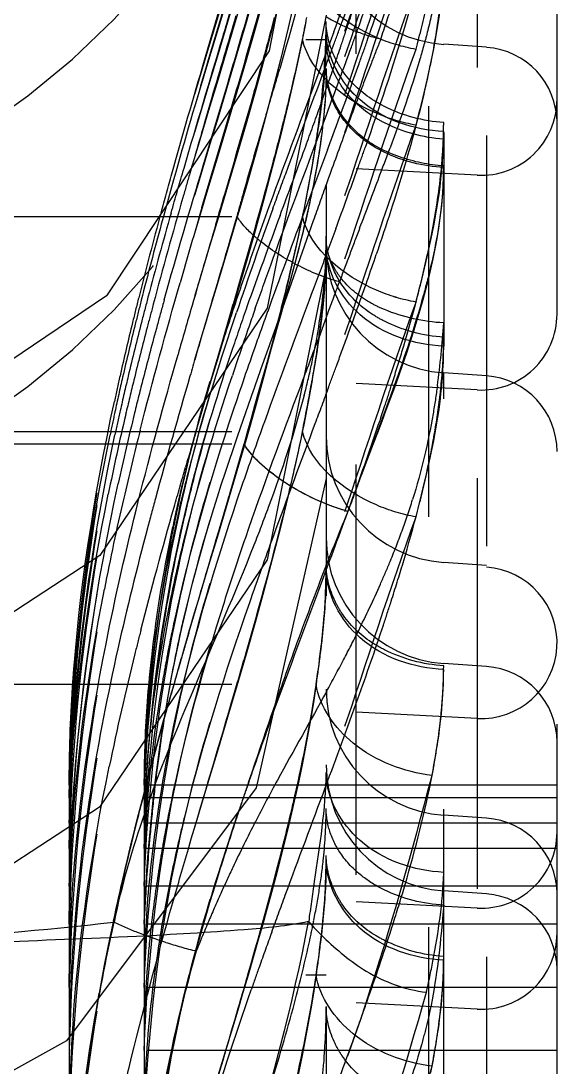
# Model space of a CAD drawing. Header units: millimetres. Extents: x 309 to 11345, y -1340 to 1318.
# Drawn here: x 1462.801 to 1464.934, y -332.244 to -328.082 of the extents above; entities that cross this region are included whole.
import ezdxf

# ---------------------------------------------------------------- set-up
doc = ezdxf.new("R2010")
doc.units = ezdxf.units.MM
doc.header["$LTSCALE"] = 16.335
doc.linetypes.add('HIDDEN', pattern=[0.2, 0.1, -0.1])
doc.layers.add('DEFAULT_2', color=8, linetype='HIDDEN')

msp = doc.modelspace()

# ---------------------------------------------------------------- linework, layer by layer
at = {"layer": 'DEFAULT_2', "color": 8, "linetype": 'HIDDEN'}
for p, q in [((1464.9343, -597.1408), (1464.9343, -315.7753)), ((1464.4238, -594.6812), (1464.4238, -318.2349)), ((1464.0154, -318.9351), (1464.0154, -593.981)), ((1464.483, -325.259), (1464.483, -329.3763)), ((1464.6537, -325.2709), (1464.6537, -587.6451)), ((1464.1343, -586.3057), (1464.1343, -326.6341)), ((1464.6169, -326.6341), (1464.6169, -586.282)), ((1464.0154, -327.0576), (1463.7879, -328.2009)), ((1463.5312, -328.2382), (1463.6019, -327.9978)), ((1464.0154, -328.0585), (1463.7808, -329.2246)), ((1464.0459, -328.125), (1464.0163, -328.2047)), ((1460.667, -328.1562), (1464.0142, -328.1562)), ((1464.6537, -328.1869), (1464.483, -328.1749)), ((1463.7879, -328.2009), (1463.141, -329.1755)), ((1464.0163, -328.2047), (1463.9307, -328.4339)), ((1463.526, -328.6578), (1463.6237, -328.3303)), ((1463.5307, -328.4901), (1463.5616, -328.3853)), ((1463.6162, -328.5031), (1463.6459, -328.4023)), ((1463.7769, -328.4537), (1463.7473, -328.5533)), ((1463.9796, -328.5546), (1464.0189, -328.4491)), ((1463.5541, -328.7129), (1463.6162, -328.5031)), ((1464.0206, -328.595), (1463.9215, -328.8602)), ((1464.6169, -328.6953), (1464.1343, -328.6701)), ((1463.5211, -328.8245), (1463.5541, -328.7129)), ((1462.0064, -328.8601), (1464.0154, -328.8601)), ((1463.9641, -328.8772), (1463.8414, -329.2246)), ((1464.0533, -328.9093), (1464.0222, -328.9935)), ((1464.0154, -329.0581), (1463.7804, -330.2254)), ((1463.141, -329.1755), (1462.1727, -329.8305)), ((1463.7808, -329.2246), (1463.115, -330.2081)), ((1463.8414, -329.2246), (1463.8079, -329.3191)), ((1463.6025, -329.3567), (1463.6335, -329.2509)), ((1464.017, -329.2581), (1463.9856, -329.3421)), ((1463.8079, -329.3191), (1463.7608, -329.4514)), ((1463.8151, -329.32), (1463.7736, -329.4651)), ((1463.5404, -329.5678), (1463.6025, -329.3567)), ((1464.483, -332.8518), (1464.483, -329.4821)), ((1464.6537, -329.494), (1464.483, -329.4821)), ((1464.6169, -329.55), (1464.1343, -329.5247)), ((1463.5005, -329.7038), (1463.5404, -329.5678)), ((1462.0064, -329.7148), (1464.0154, -329.7147)), ((1464.2228, -329.7078), (1464.1967, -329.7779)), ((1462.0064, -329.765), (1463.6888, -329.765)), ((1464.1967, -329.7779), (1464.157, -329.8844)), ((1463.115, -330.2081), (1462.1223, -330.8579)), ((1463.7804, -330.2254), (1463.1133, -331.2095)), ((1463.9863, -330.3463), (1464.0306, -330.2275)), ((1464.6537, -330.2482), (1464.483, -330.2362)), ((1464.6537, -330.6504), (1464.483, -330.6384)), ((1462.0064, -330.7203), (1464.0154, -330.7202)), ((1464.6169, -330.8572), (1464.1343, -330.8319)), ((1462.9931, -331.1224), (1462.9931, -441.8783)), ((1464.9343, -331.1225), (1462.9931, -331.1225)), ((1463.2905, -331.1225), (1463.2905, -441.8783)), ((1464.9343, -331.1727), (1462.9931, -331.1728)), ((1463.1133, -331.2095), (1462.1189, -331.859)), ((1464.6537, -331.2537), (1464.483, -331.2417)), ((1464.9343, -331.2733), (1462.9931, -331.2733)), ((1464.9343, -331.3738), (1462.9931, -331.3739)), ((1464.9343, -331.5247), (1462.9931, -331.5247)), ((1464.6537, -331.5553), (1464.483, -331.5434)), ((1464.6169, -331.6113), (1464.1343, -331.586)), ((1464.9343, -331.6755), (1462.9931, -331.6755)), ((1460.667, -331.8766), (1464.0154, -331.8766)), ((1464.9343, -331.9269), (1462.9931, -331.9269)), ((1464.6169, -332.0135), (1464.1343, -331.9882)), ((1464.9343, -332.1782), (1462.9931, -332.1782))]:
    msp.add_line(p, q, dxfattribs=at)
msp.add_lwpolyline([(1464.0152, -329.9028), (1463.7369, -331.1324), (1462.9822, -332.1393), (1461.8841, -332.7503), (1461.6544, -332.811)], dxfattribs=at)
for centre, radius, start, end in [((1460.9989, -325.9815), 3.0165, 289.5117, 0), ((1460.9989, -327.1378), 3.0165, 289.5117, 0), ((1464.5181, -327.6734), 0.5028, 180, 266), ((1440.4117, -319.351), 25.2103, 339.63302, 340.29719), ((1441.3493, -319.7373), 24.2143, 339.82725, 340.1745), ((1442.2737, -320.8562), 22.9983, 341.64409, 342.06062), ((1449.4675, -322.8547), 15.5881, 340.33285, 340.83529), ((1453.0216, -324.2418), 11.8254, 340.64575, 341.68391), ((1613.162, -372.2059), 155.9429, 163.529795, 163.693099), ((1414.5322, -313.5976), 51.1831, 343.49034, 343.63334), ((1433.5333, -317.8262), 32.39, 341.40457, 341.67353), ((1337.6101, -291.0982), 131.3549, 343.508978, 343.656864), ((1432.9498, -319.2115), 32.0006, 343.44378, 344.00441), ((1437.7014, -320.7492), 27.0496, 343.56508, 344.37121), ((1448.8739, -324.1382), 15.4447, 344.5872, 345.26028), ((1453.6799, -326.0913), 10.4472, 348.60007, 349.09313), ((1461.5988, -328.0829), 2.4165, 358.2604, 359.976), ((1464.4465, -327.3443), 0.8393, 239.1368, 247.9929), ((1431.5198, -316.1306), 34.6845, 339.68063, 339.8343), ((1446.1508, -322.1402), 18.9141, 341.34938, 341.6371), ((1445.398, -321.4028), 19.9089, 340.08076, 340.33983), ((1414.5007, -309.8269), 52.8336, 339.55509, 339.67897), ((1433.181, -316.9553), 32.9102, 339.5587, 340.04729), ((1448.6075, -322.9708), 16.3209, 340.79056, 341.35426), ((1449.4165, -322.9829), 15.644, 340.3168, 340.67139), ((1474.4599, -332.2517), 11.0176, 158.17015, 158.69515), ((1464.6326, -328.4878), 0.3016, 0, 86), ((1443.1482, -322.5615), 21.3835, 344.14182, 344.59169), ((1431.1429, -318.7081), 34.0581, 343.37267, 343.69016), ((1461.3873, -328.0878), 2.6291, 354.2105, 356.3313), ((1442.3812, -320.4541), 23.1199, 339.68854, 340.28854), ((1476.897, -333.1995), 13.6325, 158.70542, 159.42144), ((1450.3753, -323.5854), 14.4493, 340.40193, 340.78538), ((1464.6326, -328.3941), 0.3016, 267, 0), ((1490.8502, -336.423), 28.5043, 163.69408, 164.67587), ((1500.4504, -342.1159), 38.9986, 159.46165, 160.06843), ((1446.8051, -322.3041), 18.2424, 339.84366, 340.37203), ((1480.9084, -334.7081), 17.9182, 159.41388, 159.84343), ((1422.2659, -313.0302), 44.5615, 339.55625, 339.71455), ((1513.4321, -343.1829), 52.0194, 163.59364, 163.82136), ((1451.9631, -325.5096), 12.2492, 345.09417, 345.95738), ((1459.4239, -327.8792), 4.6027, 350.6577, 352.008), ((1462.7302, -328.4848), 1.7528, 357.7924, 359.9701), ((1479.2692, -333.1624), 16.1917, 163.46181, 164.23228), ((1488.5292, -337.5003), 26.0344, 159.85406, 160.31366), ((1462.4456, -328.4728), 2.0377, 354.4874, 357.7619), ((1387.4221, -300.4445), 81.521, 339.603467, 339.802584), ((1448.231, -322.9696), 16.9, 340.29848, 340.5907), ((1451.4678, -323.8775), 13.6404, 339.28675, 339.80634), ((1496.9344, -338.3902), 34.8397, 163.8315, 163.99608), ((1440.0738, -320.0341), 25.5692, 339.68969, 340.26781), ((1507.025, -344.1263), 45.6813, 160.30361, 160.4994), ((1405.5658, -306.4662), 62.7337, 339.04056, 339.240389), ((1472.8864, -331.3516), 9.5571, 164.28173, 164.88875), ((1485.3585, -335.0895), 22.8025, 163.94897, 165.05596), ((1480.0054, -333.4017), 17.2596, 164.69102, 165.85192), ((1480.7391, -333.7872), 18.0311, 164.09561, 165.19897), ((1502.1723, -340.2291), 40.2986, 163.56058, 164.0035), ((1480.582, -334.9482), 17.8596, 159.96396, 161.36759), ((1481.2588, -335.1454), 18.5803, 160.10116, 161.07884), ((1480.2461, -333.5059), 17.5063, 164.71167, 165.73856), ((1561.005, -357.6003), 101.5704, 163.581037, 163.771461), ((1498.2623, -341.7232), 36.6707, 159.46562, 160.09388), ((1491.0765, -339.1916), 28.8252, 159.0956, 159.31764), ((1460.8859, -328.2426), 3.6153, 347.5719, 349.3064), ((1464.5181, -328.9806), 0.5028, 180, 266), ((1477.8833, -334.2112), 14.7233, 159.31646, 159.77105), ((1450.2744, -324.2498), 14.7311, 340.2813, 341.1425), ((1435.4852, -318.5886), 30.4615, 339.49662, 339.7731), ((1476.8077, -332.5873), 13.9598, 165.88501, 166.30164), ((1477.0042, -332.7911), 14.1656, 165.23504, 165.65585), ((1477.2709, -332.7431), 14.4348, 165.76354, 166.15324), ((1479.9334, -333.6268), 17.1836, 165.10334, 165.42275), ((1480.3391, -333.9206), 17.6149, 164.4262, 164.76621), ((1501.4319, -340.2453), 39.5208, 163.79266, 164.0852), ((1479.0942, -334.6376), 16.2864, 160.58975, 161.09133), ((1437.1892, -321.7249), 27.688, 344.07916, 344.30085), ((1443.8359, -321.9506), 21.5678, 339.95762, 340.30271), ((1483.4099, -336.3236), 20.8673, 160.1488, 160.53209), ((1464.6326, -329.2488), 0.3016, 267, 0), ((1475.2291, -332.2048), 12.3356, 166.29123, 167.30563), ((1475.642, -332.344), 12.7578, 166.14302, 167.1183), ((1475.249, -332.3447), 12.3546, 165.6447, 166.66361), ((1477.6763, -333.0426), 14.8522, 165.41248, 166.24339), ((1477.566, -333.1686), 14.7416, 164.75442, 165.60606), ((1460.8254, -329.0432), 3.6655, 352.315, 356.2482), ((1435.448, -318.8918), 30.496, 339.7337, 339.9596), ((1476.8838, -333.8803), 13.9498, 161.09193, 161.66458), ((1509.7666, -342.667), 47.8502, 163.98429, 164.19025), ((1460.8007, -328.7642), 3.2299, 345.5502, 347.6866), ((1458.1318, -328.4847), 5.9176, 349.87365, 350.56668), ((1421.8282, -313.8656), 45.0136, 339.62143, 339.73705), ((1473.9774, -331.9208), 11.0521, 167.31598, 167.85603), ((1474.2077, -332.0145), 11.2862, 167.12584, 167.8417), ((1473.7881, -331.9967), 10.8528, 166.67232, 167.4205), ((1475.7723, -332.5747), 12.8916, 166.25091, 166.87538), ((1475.4307, -332.6185), 12.5366, 165.6153, 166.26228), ((1464.6326, -329.7949), 0.3016, 0, 86), ((1455.3922, -327.9868), 8.702, 348.54687, 349.81839), ((1455.3877, -326.6854), 9.3324, 341.72372, 342.26024), ((1453.4809, -325.6853), 11.4702, 339.91705, 340.3967), ((1462.1256, -329.2983), 2.359, 353.1668, 354.4686), ((1461.6964, -329.2439), 2.7916, 349.8103, 353.1065), ((1473.439, -331.8483), 10.4997, 167.84475, 168.35323), ((1473.0198, -331.8247), 10.0655, 167.42361, 167.98189), ((1473.6528, -332.1874), 10.7071, 166.24376, 167.78879), ((1483.5003, -335.2261), 20.5504, 164.19935, 164.58891), ((1451.6658, -325.4401), 13.2571, 340.22308, 341.65738), ((1446.7511, -323.2259), 18.6353, 339.64543, 339.92036), ((1473.9515, -332.1547), 11.0229, 166.85241, 168.54213), ((1476.0322, -332.9354), 13.1584, 165.81061, 167.02531), ((1512.6061, -344.0652), 51.1626, 163.69788, 163.87679), ((1464.5181, -329.7347), 0.5028, 180, 266), ((1461.161, -329.1512), 3.335, 348.741, 349.8699), ((1484.9202, -337.6318), 22.1616, 159.53786, 159.94816), ((1469.4393, -331.4332), 6.1448, 165.55211, 167.46043), ((1438.0129, -320.5417), 27.7621, 339.58074, 340.24391), ((1473.5703, -332.371), 10.6327, 167.01013, 169.00336), ((1481.0603, -334.7916), 18.3653, 164.81971, 165.20069), ((1461.7921, -329.1879), 2.6885, 339.9313, 342.7218), ((1469.3194, -331.3994), 6.0465, 166.84028, 168.23552), ((1473.772, -334.0624), 10.4758, 157.38041, 158.66341), ((1469.7298, -331.4961), 6.442, 167.47493, 171.93395), ((1469.1231, -331.3063), 5.8456, 167.89644, 168.97958), ((1464.5181, -330.1369), 0.5028, 180, 266), ((1461.3224, -329.0164), 3.1886, 337.4791, 339.9326), ((1468.642, -331.2174), 5.3564, 168.9286, 173.5188), ((1477.0296, -335.3297), 13.9711, 158.68302, 160.11029), ((1460.8345, -328.8156), 3.7162, 336.0651, 337.5002), ((1464.6326, -330.5559), 0.3016, 267, 86), ((1460.0532, -328.4645), 4.5728, 333.4412, 336.016), ((1469.2492, -331.7343), 5.9738, 167.79307, 169.22956), ((1468.73, -331.6815), 5.4219, 166.9069, 169.5094), ((1476.958, -333.9955), 14.1183, 165.69152, 166.08168), ((1500.693, -341.416), 38.7873, 163.68156, 163.847), ((1458.8515, -327.8686), 5.9141, 332.23355, 333.4832), ((1459.3751, -330.0332), 4.6516, 351.506, 353.4935), ((1474.3864, -333.3698), 11.4716, 166.0254, 168.32684), ((1469.8804, -331.5196), 6.5945, 171.91577, 172.58732), ((1429.3861, -320.7205), 35.7034, 343.67807, 343.9355), ((1482.7869, -337.4196), 20.096, 160.09168, 160.91347), ((1468.1843, -331.1609), 4.8953, 173.5714, 174.7048), ((1486.9915, -337.4262), 24.5172, 163.88538, 164.63386), ((1468.9881, -331.6842), 5.7078, 169.2334, 170.1792), ((1489.5681, -338.1972), 27.2061, 163.84016, 164.2214), ((1456.5581, -326.6572), 8.5077, 331.25401, 332.20954), ((1469.9081, -331.5232), 6.6224, 172.58675, 176.79406), ((1462.6937, -330.646), 1.7893, 357.0285, 359.9617), ((1464.6326, -330.9513), 0.3016, 0, 86), ((1467.8259, -331.1306), 4.5356, 174.6689, 178.7111), ((1469.5281, -331.8278), 6.2333, 169.52273, 172.5199), ((1464.5181, -330.7402), 0.5028, 180, 266), ((1462.3946, -330.6306), 2.0888, 354.4446, 357.0322), ((1436.3267, -320.7831), 29.5564, 339.50877, 340.23397), ((1492.2091, -340.6823), 30.0671, 160.90903, 161.44308), ((1462.1148, -330.6043), 2.3699, 353.0303, 354.4665), ((1481.8822, -337.4265), 19.2413, 160.03409, 160.91588), ((1479.143, -335.2701), 16.3779, 164.63124, 165.76611), ((1470.2798, -331.9304), 6.992, 172.48821, 173.72613), ((1467.4905, -331.1203), 4.2001, 178.7478, 180.0289), ((1467.5886, -331.1749), 4.2981, 178.0899, 179.9715), ((1464.5181, -331.0418), 0.5028, 180.0336, 266), ((1467.8631, -331.3859), 4.5728, 176.2147, 177.4771), ((1470.7384, -334.8823), 7.8823, 151.34742, 152.70838), ((1477.7156, -335.9773), 14.8299, 160.94404, 161.26771), ((1491.6131, -340.4974), 29.4433, 161.41511, 161.60914), ((1469.8481, -331.5197), 6.5623, 176.79519, 177.84755), ((1467.7083, -331.3791), 4.4179, 177.477, 178.7785), ((1470.8079, -331.9885), 7.5232, 173.72645, 174.9507), ((1469.2488, -332.3908), 5.9729, 168.46238, 169.93278), ((1483.0856, -337.6614), 20.4566, 161.61113, 161.85512), ((1474.621, -334.1286), 11.714, 165.73981, 167.93152), ((1469.8905, -332.8257), 6.6295, 166.13762, 167.03176), ((1469.1502, -334.0554), 6.0917, 152.77395, 154.67493), ((1464.6326, -331.5546), 0.3016, 0, 86), ((1467.5649, -331.376), 4.2744, 178.7792, 179.9715), ((1464.6326, -331.3101), 0.3016, 267, 0), ((1467.579, -331.5249), 4.2886, 177.4856, 178.7229), ((1471.5379, -332.0518), 8.2559, 174.95863, 176.63379), ((1468.1028, -331.9596), 4.8133, 172.4643, 176.7369), ((1468.9089, -332.3299), 5.6276, 169.9386, 170.883), ((1469.4745, -332.7313), 6.2029, 167.01915, 169.09635), ((1467.42, -331.5214), 4.1295, 178.7226, 180.045), ((1461.6012, -331.159), 2.4169, 350.9666, 353.9534), ((1468.5287, -332.2703), 5.2428, 170.868, 173.1878), ((1469.1153, -334.0389), 6.0531, 154.67511, 155.68748), ((1468.9359, -332.6278), 5.6544, 169.0942, 171.4092), ((1469.0747, -334.0205), 6.0086, 155.68717, 156.88877), ((1460.7587, -331.0249), 3.27, 348.7979, 350.9651), ((1464.6326, -331.8562), 0.3016, 0, 86), ((1472.2305, -332.0945), 8.9499, 176.62119, 177.31639), ((1471.7873, -333.5655), 8.8236, 167.5783, 169.52579), ((1472.3704, -333.6343), 9.41, 167.89828, 169.69134), ((1472.6771, -333.7035), 9.7242, 167.98602, 168.732), ((1467.6806, -331.9318), 4.3903, 176.7845, 178.1031), ((1468.1272, -332.2215), 4.8383, 173.1967, 175.0016), ((1471.2052, -333.8884), 7.9917, 163.92794, 164.77999), ((1469.0228, -333.9984), 5.9522, 156.8886, 158.14362), ((1484.4851, -339.2163), 22.0071, 160.05061, 160.4289), ((1459.3749, -331.1895), 4.6518, 351.506, 353.4931), ((1453.6118, -328.2652), 11.2012, 340.61864, 342.1559), ((1464.6326, -331.7123), 0.3016, 267, 0), ((1464.0444, -329.6325), 2.2183, 252.4834, 255.7534), ((1471.9601, -333.561), 8.9932, 168.72981, 169.7186), ((1467.4734, -331.9253), 4.1829, 178.0986, 180.0214), ((1468.2095, -332.5231), 4.9205, 171.3505, 176.4851), ((1467.8801, -332.1995), 4.5902, 175.0072, 176.2477), ((1469.0034, -333.3559), 5.7253, 164.0498, 168.8022), ((1470.6556, -333.7385), 7.4221, 164.78279, 165.47303), ((1462.6556, -331.8016), 1.8274, 356.2565, 359.9387), ((1481.0455, -337.992), 18.3561, 160.43324, 160.73783), ((1467.6248, -332.1836), 4.3344, 176.2368, 178.7488), ((1462.3488, -331.7831), 2.1348, 354.4608, 356.2991), ((1471.1049, -333.4074), 8.1243, 169.70785, 171.67134), ((1448.6366, -326.5327), 16.4694, 340.29561, 340.67667), ((1462.1177, -331.7609), 2.3669, 353.0675, 354.4671), ((1469.1689, -332.4942), 6.176, 175.96554, 177.3086), ((1467.4043, -332.1779), 4.1138, 178.761, 180.0051), ((1437.6061, -322.5557), 28.195, 339.55159, 340.24488), ((1468.6909, -333.2705), 5.4019, 168.3638, 171.5286), ((1468.7792, -332.4771), 5.786, 177.29569, 180.02711), ((1467.6497, -332.4834), 4.3593, 176.5548, 178.509)]:
    msp.add_arc(centre, radius, start, end, dxfattribs=at)
for points, knots in [([(1463.9209, -326.7988), (1463.7808, -327.482), (1463.4241, -328.5078), (1463.0775, -329.9464), (1463.0013, -330.727), (1462.9931, -331.1225)], [0, 0, 0, 0, 0.47187, 0.732372, 1, 1, 1, 1]), ([(1463.9209, -326.8491), (1463.7808, -327.5322), (1463.4241, -328.5581), (1463.0775, -329.9967), (1463.0012, -330.7773), (1462.9931, -331.1727)], [0, 0, 0, 0, 0.47187, 0.732372, 1, 1, 1, 1]), ([(1463.9209, -326.9496), (1463.7808, -327.6328), (1463.4241, -328.6586), (1463.0775, -330.0973), (1463.0012, -330.8778), (1462.9931, -331.2733)], [0, 0, 0, 0, 0.47187, 0.732372, 1, 1, 1, 1]), ([(1463.9209, -327.0502), (1463.7808, -327.7333), (1463.4241, -328.7592), (1463.0775, -330.1978), (1463.0012, -330.9784), (1462.9931, -331.3738)], [0, 0, 0, 0, 0.47187, 0.732372, 1, 1, 1, 1]), ([(1463.2905, -331.1225), (1463.3053, -330.7459), (1463.3707, -330.1852), (1463.5604, -329.4693), (1463.7359, -328.9623), (1463.9175, -328.4772), (1464.1268, -327.8703), (1464.2702, -327.4241), (1464.3729, -327.1391)], [0, 0, 0, 0, 0.272705, 0.40583, 0.535461, 0.660825, 0.780743, 1, 1, 1, 1]), ([(1463.2905, -331.1727), (1463.3052, -330.7962), (1463.3707, -330.2355), (1463.5604, -329.5196), (1463.7359, -329.0126), (1463.9175, -328.5274), (1464.1268, -327.9206), (1464.2702, -327.4743), (1464.3729, -327.1893)], [0, 0, 0, 0, 0.272705, 0.40583, 0.535461, 0.660825, 0.780743, 1, 1, 1, 1]), ([(1463.9209, -327.201), (1463.7808, -327.8842), (1463.4241, -328.91), (1463.0775, -330.3486), (1463.0012, -331.1292), (1462.9931, -331.5247)], [0, 0, 0, 0, 0.47187, 0.732372, 1, 1, 1, 1]), ([(1463.2905, -331.2733), (1463.3052, -330.8968), (1463.3707, -330.336), (1463.5604, -329.6201), (1463.7359, -329.1131), (1463.9175, -328.628), (1464.1268, -328.0212), (1464.2702, -327.5749), (1464.3729, -327.2899)], [0, 0, 0, 0, 0.272705, 0.40583, 0.535461, 0.660825, 0.780743, 1, 1, 1, 1]), ([(1463.9209, -327.3518), (1463.7808, -328.035), (1463.4241, -329.0608), (1463.0775, -330.4995), (1463.0012, -331.28), (1462.9931, -331.6755)], [0, 0, 0, 0, 0.47187, 0.732372, 1, 1, 1, 1]), ([(1463.2905, -331.3738), (1463.3052, -330.9973), (1463.3707, -330.4366), (1463.5604, -329.7207), (1463.7359, -329.2137), (1463.9175, -328.7285), (1464.1268, -328.1217), (1464.2702, -327.6754), (1464.3729, -327.3904)], [0, 0, 0, 0, 0.272705, 0.40583, 0.535461, 0.660825, 0.780743, 1, 1, 1, 1]), ([(1464.3729, -328.1948), (1464.3886, -328.1353), (1464.4444, -327.9132), (1464.4834, -327.6844), (1464.483, -327.5166)], [0, 0, 0, 0, 0.268659, 1, 1, 1, 1]), ([(1463.2905, -331.5247), (1463.3052, -331.1481), (1463.3707, -330.5874), (1463.5604, -329.8715), (1463.7359, -329.3645), (1463.9175, -328.8794), (1464.1268, -328.2725), (1464.2702, -327.8263), (1464.3729, -327.5413)], [0, 0, 0, 0, 0.272705, 0.40583, 0.535461, 0.660825, 0.780743, 1, 1, 1, 1]), ([(1463.9209, -327.6032), (1463.7808, -328.2864), (1463.4241, -329.3122), (1463.0775, -330.7508), (1463.0012, -331.5314), (1462.9931, -331.9269)], [0, 0, 0, 0, 0.47187, 0.732372, 1, 1, 1, 1]), ([(1463.2905, -331.6755), (1463.3052, -331.299), (1463.3707, -330.7382), (1463.5604, -330.0223), (1463.7359, -329.5153), (1463.9175, -329.0302), (1464.1268, -328.4234), (1464.2702, -327.9771), (1464.3729, -327.6921)], [0, 0, 0, 0, 0.272705, 0.40583, 0.535461, 0.660825, 0.780743, 1, 1, 1, 1]), ([(1463.9617, -327.7612), (1463.9533, -327.8028), (1463.9152, -327.9747), (1463.8677, -328.1444), (1463.8304, -328.2727)], [0, 0, 0, 0, 0.241243, 1, 1, 1, 1]), ([(1463.9209, -327.8546), (1463.7808, -328.5377), (1463.4241, -329.5636), (1463.0775, -331.0022), (1463.0012, -331.7828), (1462.9931, -332.1782)], [0, 0, 0, 0, 0.47187, 0.732372, 1, 1, 1, 1]), ([(1464.3729, -328.1949), (1464.3189, -328.1853), (1464.1361, -328.1315), (1463.955, -327.9888), (1463.9209, -327.8546)], [0, 0, 0, 0, 0.283803, 1, 1, 1, 1]), ([(1464.3729, -328.4965), (1464.3886, -328.4369), (1464.4444, -328.2146), (1464.4834, -327.9856), (1464.483, -327.8178)], [0, 0, 0, 0, 0.268676, 1, 1, 1, 1]), ([(1463.2905, -331.9269), (1463.3052, -331.5503), (1463.3707, -330.9896), (1463.5604, -330.2737), (1463.7359, -329.7667), (1463.9175, -329.2816), (1464.1268, -328.6747), (1464.2702, -328.2285), (1464.3729, -327.9435)], [0, 0, 0, 0, 0.272705, 0.40583, 0.535461, 0.660825, 0.780743, 1, 1, 1, 1]), ([(1464.3694, -327.9565), (1464.3559, -328.0074), (1464.2961, -328.2191), (1464.2261, -328.4278), (1464.1705, -328.5857)], [0, 0, 0, 0, 0.239135, 1, 1, 1, 1]), ([(1463.8463, -328.4818), (1463.8548, -328.4478), (1463.8872, -328.315), (1463.9168, -328.1815), (1463.9363, -328.0818)], [0, 0, 0, 0, 0.256668, 1, 1, 1, 1]), ([(1464.0781, -328.277), (1464.0679, -328.2618), (1464.034, -328.2027), (1464.0154, -328.1339), (1464.0154, -328.0839)], [0, 0, 0, 0, 0.267703, 1, 1, 1, 1]), ([(1463.3982, -328.8461), (1463.4152, -328.7864), (1463.483, -328.5516), (1463.5533, -328.3175), (1463.6052, -328.1426)], [0, 0, 0, 0, 0.253909, 1, 1, 1, 1]), ([(1464.483, -328.5217), (1464.3647, -328.5152), (1464.1378, -328.4448), (1464.0154, -328.2247), (1464.0154, -328.1233)], [0, 0, 0, 0, 0.538999, 1, 1, 1, 1]), ([(1464.483, -328.522), (1464.3647, -328.5155), (1464.1378, -328.4452), (1464.0154, -328.2251), (1464.0154, -328.1237)], [0, 0, 0, 0, 0.539014, 1, 1, 1, 1]), ([(1464.4196, -328.12), (1464.4099, -328.1582), (1464.3663, -328.3155), (1464.3125, -328.4698), (1464.2698, -328.5861)], [0, 0, 0, 0, 0.241149, 1, 1, 1, 1]), ([(1463.9209, -328.1562), (1463.7808, -328.8394), (1463.4241, -329.8652), (1463.0775, -331.3039), (1463.0012, -332.0844), (1462.9931, -332.4799)], [0, 0, 0, 0, 0.47187, 0.732372, 1, 1, 1, 1]), ([(1464.3729, -328.4965), (1464.3189, -328.4869), (1464.1361, -328.4331), (1463.955, -328.2904), (1463.9209, -328.1562)], [0, 0, 0, 0, 0.283806, 1, 1, 1, 1]), ([(1463.9818, -328.5192), (1463.9862, -328.488), (1464.0017, -328.3675), (1464.0115, -328.2462), (1464.0142, -328.1562)], [0, 0, 0, 0, 0.258777, 1, 1, 1, 1]), ([(1464.0795, -328.3449), (1464.0693, -328.33), (1464.035, -328.2725), (1464.0153, -328.2053), (1464.0142, -328.1562)], [0, 0, 0, 0, 0.268636, 1, 1, 1, 1]), ([(1463.2905, -332.1782), (1463.3052, -331.8017), (1463.3707, -331.241), (1463.5604, -330.5251), (1463.7359, -330.0181), (1463.9175, -329.5329), (1464.1268, -328.9261), (1464.2702, -328.4798), (1464.3729, -328.1948)], [0, 0, 0, 0, 0.272705, 0.40583, 0.535461, 0.660825, 0.780743, 1, 1, 1, 1]), ([(1464.4394, -328.2044), (1464.4325, -328.2412), (1464.4012, -328.3946), (1464.3607, -328.5459), (1464.3271, -328.6601)], [0, 0, 0, 0, 0.239432, 1, 1, 1, 1]), ([(1463.3582, -328.8447), (1463.3723, -328.7932), (1463.4284, -328.5906), (1463.487, -328.3887), (1463.5312, -328.2382)], [0, 0, 0, 0, 0.254175, 1, 1, 1, 1]), ([(1464.0154, -328.2713), (1464.0154, -328.3061), (1464.0108, -328.4531), (1463.99, -328.5993), (1463.969, -328.7095)], [0, 0, 0, 0, 0.236702, 1, 1, 1, 1]), ([(1464.483, -328.6585), (1464.4233, -328.6553), (1464.3046, -328.6297), (1464.1079, -328.5309), (1464.0154, -328.3706), (1464.0154, -328.2716)], [0, 0, 0, 0, 0.273916, 0.546834, 1, 1, 1, 1]), ([(1463.8032, -328.8293), (1463.8201, -328.7827), (1463.8871, -328.6001), (1463.9556, -328.4179), (1464.0062, -328.282)], [0, 0, 0, 0, 0.254396, 1, 1, 1, 1]), ([(1464.0154, -328.2783), (1464.0152, -328.3109), (1464.0101, -328.4524), (1463.9907, -328.593), (1463.9709, -328.7)], [0, 0, 0, 0, 0.230636, 1, 1, 1, 1]), ([(1464.247, -328.4221), (1464.2295, -328.4133), (1464.1646, -328.3765), (1464.1087, -328.3228), (1464.0781, -328.277)], [0, 0, 0, 0, 0.261623, 1, 1, 1, 1]), ([(1464.2481, -328.4877), (1464.2308, -328.479), (1464.1663, -328.4425), (1464.1106, -328.3899), (1464.0795, -328.3449)], [0, 0, 0, 0, 0.261818, 1, 1, 1, 1]), ([(1463.5766, -328.8906), (1463.5887, -328.8493), (1463.6363, -328.6875), (1463.6835, -328.5256), (1463.7179, -328.4046)], [0, 0, 0, 0, 0.254794, 1, 1, 1, 1]), ([(1463.2905, -332.4799), (1463.3052, -332.1034), (1463.3707, -331.5426), (1463.5604, -330.8267), (1463.7359, -330.3197), (1463.9175, -329.8346), (1464.1268, -329.2278), (1464.2702, -328.7815), (1464.3729, -328.4965)], [0, 0, 0, 0, 0.272705, 0.40583, 0.535461, 0.660825, 0.780743, 1, 1, 1, 1]), ([(1464.3729, -329.2003), (1464.3886, -329.1407), (1464.4444, -328.9185), (1464.4834, -328.6895), (1464.483, -328.5217)], [0, 0, 0, 0, 0.268675, 1, 1, 1, 1]), ([(1463.7335, -329.2251), (1463.7536, -329.1679), (1463.8339, -328.9437), (1463.9175, -328.7208), (1463.9796, -328.5546)], [0, 0, 0, 0, 0.254975, 1, 1, 1, 1]), ([(1463.8332, -329.241), (1463.8467, -329.188), (1463.8969, -328.9846), (1463.9404, -328.7793), (1463.9655, -328.6264)], [0, 0, 0, 0, 0.260622, 1, 1, 1, 1]), ([(1463.6335, -329.2509), (1463.6483, -329.2005), (1463.7055, -329.0042), (1463.7611, -328.8074), (1463.8002, -328.6605)], [0, 0, 0, 0, 0.256704, 1, 1, 1, 1]), ([(1464.1021, -330.0333), (1464.1899, -329.7923), (1464.3733, -329.3535), (1464.4832, -328.8794), (1464.483, -328.6585)], [0, 0, 0, 0, 0.537307, 1, 1, 1, 1]), ([(1464.483, -328.665), (1464.4828, -328.697), (1464.4773, -328.8299), (1464.4541, -328.9617), (1464.4312, -329.06)], [0, 0, 0, 0, 0.240647, 1, 1, 1, 1]), ([(1463.969, -328.7095), (1463.9534, -328.7914), (1463.8714, -329.1464), (1463.7615, -329.4939), (1463.6888, -329.765)], [0, 0, 0, 0, 0.229078, 1, 1, 1, 1]), ([(1463.9709, -328.7), (1463.963, -328.7423), (1463.9272, -328.9161), (1463.8806, -329.0875), (1463.8443, -329.2169)], [0, 0, 0, 0, 0.242548, 1, 1, 1, 1]), ([(1463.9209, -328.8601), (1463.7808, -329.5432), (1463.4241, -330.5691), (1463.0775, -332.0077), (1463.0013, -332.7883), (1462.9931, -333.1837)], [0, 0, 0, 0, 0.47187, 0.732371, 1, 1, 1, 1]), ([(1463.7605, -328.964), (1463.75, -328.9557), (1463.7129, -328.9248), (1463.679, -328.8893), (1463.6598, -328.8601)], [0, 0, 0, 0, 0.276211, 1, 1, 1, 1]), ([(1464.3729, -329.2003), (1464.3189, -329.1908), (1464.1361, -329.137), (1463.955, -328.9942), (1463.9209, -328.8601)], [0, 0, 0, 0, 0.283804, 1, 1, 1, 1]), ([(1464.3729, -329.2003), (1464.3189, -329.1907), (1464.1361, -329.137), (1463.955, -328.9942), (1463.9209, -328.8601)], [0, 0, 0, 0, 0.283806, 1, 1, 1, 1]), ([(1463.9776, -329.4046), (1463.9836, -329.3642), (1464.0042, -329.2095), (1464.0154, -329.0534), (1464.0154, -328.9382)], [0, 0, 0, 0, 0.261591, 1, 1, 1, 1]), ([(1464.0781, -329.1097), (1464.0681, -329.0973), (1464.035, -329.0498), (1464.0154, -328.9914), (1464.0154, -328.9494)], [0, 0, 0, 0, 0.275696, 1, 1, 1, 1]), ([(1464.483, -329.3763), (1464.3647, -329.3699), (1464.1378, -329.2995), (1464.0154, -329.0794), (1464.0154, -328.978)], [0, 0, 0, 0, 0.538999, 1, 1, 1, 1]), ([(1464.0222, -328.9935), (1464.0015, -329.0491), (1463.9166, -329.2765), (1463.8317, -329.504), (1463.7696, -329.6766)], [0, 0, 0, 0, 0.244277, 1, 1, 1, 1]), ([(1464.2763, -329.529), (1464.2903, -329.4854), (1464.3425, -329.3176), (1464.3886, -329.1477), (1464.4165, -329.0207)], [0, 0, 0, 0, 0.260126, 1, 1, 1, 1]), ([(1464.4312, -329.06), (1464.4221, -329.0987), (1464.3809, -329.2586), (1464.3283, -329.4154), (1464.2863, -329.5336)], [0, 0, 0, 0, 0.24063, 1, 1, 1, 1]), ([(1463.6825, -329.1204), (1463.656, -329.1978), (1463.5507, -329.5137), (1463.4601, -329.8349), (1463.4074, -330.0806)], [0, 0, 0, 0, 0.245625, 1, 1, 1, 1]), ([(1464.247, -329.2302), (1464.2297, -329.223), (1464.1668, -329.1934), (1464.1099, -329.1493), (1464.0781, -329.1097)], [0, 0, 0, 0, 0.26994, 1, 1, 1, 1]), ([(1464.247, -329.2764), (1464.2295, -329.2676), (1464.1646, -329.2308), (1464.1087, -329.1771), (1464.0781, -329.1312)], [0, 0, 0, 0, 0.261619, 1, 1, 1, 1]), ([(1463.2905, -333.1837), (1463.3053, -332.8072), (1463.3707, -332.2465), (1463.5604, -331.5306), (1463.7359, -331.0236), (1463.9175, -330.5384), (1464.1268, -329.9316), (1464.2702, -329.4853), (1464.3729, -329.2003)], [0, 0, 0, 0, 0.272706, 0.405831, 0.535461, 0.660825, 0.780743, 1, 1, 1, 1]), ([(1463.7002, -329.2187), (1463.6807, -329.2741), (1463.6032, -329.4989), (1463.5336, -329.7265), (1463.4888, -329.9)], [0, 0, 0, 0, 0.246582, 1, 1, 1, 1]), ([(1463.4317, -330.0228), (1463.4473, -329.9559), (1463.5133, -329.693), (1463.594, -329.4339), (1463.6584, -329.2421)], [0, 0, 0, 0, 0.253434, 1, 1, 1, 1]), ([(1463.6282, -329.9759), (1463.6467, -329.9129), (1463.718, -329.6688), (1463.7867, -329.4238), (1463.8332, -329.241)], [0, 0, 0, 0, 0.258147, 1, 1, 1, 1]), ([(1463.5198, -329.3364), (1463.5043, -329.3894), (1463.4414, -329.6043), (1463.38, -329.8196), (1463.3358, -329.9825)], [0, 0, 0, 0, 0.246524, 1, 1, 1, 1]), ([(1463.9856, -329.3421), (1463.9613, -329.4067), (1463.8616, -329.6714), (1463.7632, -329.9366), (1463.6938, -330.1387)], [0, 0, 0, 0, 0.244238, 1, 1, 1, 1]), ([(1463.7356, -329.369), (1463.7044, -329.4574), (1463.5794, -329.8196), (1463.4717, -330.1883), (1463.4105, -330.4712)], [0, 0, 0, 0, 0.244746, 1, 1, 1, 1]), ([(1464.3729, -330.055), (1464.3886, -329.9954), (1464.4444, -329.7732), (1464.4834, -329.5442), (1464.483, -329.3763)], [0, 0, 0, 0, 0.268675, 1, 1, 1, 1]), ([(1463.8532, -330.0169), (1463.8662, -329.9641), (1463.9145, -329.7614), (1463.9552, -329.5569), (1463.9776, -329.4046)], [0, 0, 0, 0, 0.261175, 1, 1, 1, 1]), ([(1463.7608, -329.4514), (1463.732, -329.5322), (1463.6152, -329.8618), (1463.509, -330.1961), (1463.4491, -330.4533)], [0, 0, 0, 0, 0.245165, 1, 1, 1, 1]), ([(1463.3946, -330.3931), (1463.4104, -330.3156), (1463.4789, -330.0115), (1463.569, -329.7127), (1463.6421, -329.4919)], [0, 0, 0, 0, 0.253776, 1, 1, 1, 1]), ([(1464.0245, -329.5403), (1464.0066, -329.5885), (1463.9333, -329.7852), (1463.8597, -329.9817), (1463.8053, -330.1306)], [0, 0, 0, 0, 0.244916, 1, 1, 1, 1]), ([(1464.458, -329.5334), (1464.4529, -329.5707), (1464.4294, -329.7236), (1464.394, -329.8747), (1464.3593, -329.9865)], [0, 0, 0, 0, 0.243547, 1, 1, 1, 1]), ([(1462.9931, -331.1225), (1462.9931, -330.9926), (1463.0109, -330.4796), (1463.092, -329.9704), (1463.1726, -329.5958)], [0, 0, 0, 0, 0.253083, 1, 1, 1, 1]), ([(1463.7288, -330.1666), (1463.7485, -330.1165), (1463.8237, -329.9207), (1463.8897, -329.7211), (1463.9285, -329.5701)], [0, 0, 0, 0, 0.256611, 1, 1, 1, 1]), ([(1463.7696, -329.6766), (1463.7387, -329.7624), (1463.6145, -330.1139), (1463.5045, -330.4711), (1463.4394, -330.7453)], [0, 0, 0, 0, 0.244442, 1, 1, 1, 1]), ([(1463.9209, -329.7148), (1463.7808, -330.3979), (1463.4241, -331.4238), (1463.0775, -332.8624), (1463.0013, -333.643), (1462.9931, -334.0384)], [0, 0, 0, 0, 0.47187, 0.732371, 1, 1, 1, 1]), ([(1462.9931, -331.2733), (1462.9944, -331.1428), (1463.0157, -330.6242), (1463.0941, -330.1088), (1463.1749, -329.7289)], [0, 0, 0, 0, 0.2514, 1, 1, 1, 1]), ([(1462.9932, -331.1727), (1462.9932, -331.0501), (1463.0096, -330.5652), (1463.0824, -330.0835), (1463.1555, -329.7286)], [0, 0, 0, 0, 0.252796, 1, 1, 1, 1]), ([(1464.3729, -330.055), (1464.3189, -330.0454), (1464.1361, -329.9916), (1463.955, -329.8489), (1463.9209, -329.7147)], [0, 0, 0, 0, 0.283806, 1, 1, 1, 1]), ([(1462.9931, -333.1837), (1462.9949, -332.583), (1463.1785, -331.4178), (1463.5341, -330.3085), (1463.6888, -329.765)], [0, 0, 0, 0, 0.515302, 1, 1, 1, 1]), ([(1463.6888, -329.765), (1463.6688, -329.8347), (1463.5854, -330.1202), (1463.5, -330.4051), (1463.4377, -330.6212)], [0, 0, 0, 0, 0.243829, 1, 1, 1, 1]), ([(1464.1021, -330.0333), (1464.0133, -330.0089), (1463.862, -329.9368), (1463.7276, -329.8284), (1463.6888, -329.765)], [0, 0, 0, 0, 0.553595, 1, 1, 1, 1]), ([(1463.7926, -329.8759), (1463.7818, -329.8673), (1463.7431, -329.8345), (1463.7081, -329.7965), (1463.6888, -329.765)], [0, 0, 0, 0, 0.273114, 1, 1, 1, 1]), ([(1464.2742, -330.3904), (1464.2904, -330.3398), (1464.3506, -330.1459), (1464.4026, -329.9493), (1464.4318, -329.8023)], [0, 0, 0, 0, 0.262012, 1, 1, 1, 1]), ([(1463.2777, -330.5063), (1463.3195, -330.3425), (1463.3787, -330.126), (1463.4406, -329.9103), (1463.4559, -329.8572)], [0, 0, 0, 0, 0.753536, 1, 1, 1, 1]), ([(1462.9931, -331.5247), (1462.9956, -331.3892), (1463.0211, -330.8512), (1463.1028, -330.3166), (1463.1879, -329.9226)], [0, 0, 0, 0, 0.251542, 1, 1, 1, 1]), ([(1462.9932, -331.3738), (1462.9933, -331.2543), (1463.0089, -330.7814), (1463.0782, -330.3114), (1463.1482, -329.965)], [0, 0, 0, 0, 0.252672, 1, 1, 1, 1]), ([(1463.6953, -330.6003), (1463.7096, -330.5505), (1463.7648, -330.3567), (1463.8173, -330.1622), (1463.8532, -330.0169)], [0, 0, 0, 0, 0.257188, 1, 1, 1, 1]), ([(1463.2905, -334.0384), (1463.3053, -333.6619), (1463.3707, -333.1012), (1463.5604, -332.3852), (1463.7359, -331.8782), (1463.9175, -331.3931), (1464.1268, -330.7863), (1464.2702, -330.34), (1464.3729, -330.055)], [0, 0, 0, 0, 0.272706, 0.405831, 0.535461, 0.660825, 0.780743, 1, 1, 1, 1]), ([(1463.6938, -330.1387), (1463.6645, -330.2238), (1463.549, -330.5713), (1463.4518, -330.9255), (1463.3966, -331.1962)], [0, 0, 0, 0, 0.245776, 1, 1, 1, 1]), ([(1463.8053, -330.1306), (1463.7729, -330.2193), (1463.6417, -330.5834), (1463.5243, -330.9532), (1463.4542, -331.2374)], [0, 0, 0, 0, 0.243926, 1, 1, 1, 1]), ([(1463.9776, -330.7117), (1463.9836, -330.6714), (1464.0042, -330.5167), (1464.0154, -330.3606), (1464.0154, -330.2453)], [0, 0, 0, 0, 0.261591, 1, 1, 1, 1]), ([(1464.0154, -330.2619), (1464.0154, -330.2859), (1464.0135, -330.3855), (1464.0052, -330.485), (1463.9967, -330.5603)], [0, 0, 0, 0, 0.240124, 1, 1, 1, 1]), ([(1464.0781, -330.4384), (1464.0679, -330.4232), (1464.034, -330.3641), (1464.0154, -330.2953), (1464.0154, -330.2453)], [0, 0, 0, 0, 0.267698, 1, 1, 1, 1]), ([(1464.483, -330.6625), (1464.3646, -330.6559), (1464.1373, -330.5846), (1464.0154, -330.3637), (1464.0154, -330.262)], [0, 0, 0, 0, 0.538254, 1, 1, 1, 1]), ([(1462.9931, -331.6755), (1462.9932, -331.5626), (1463.0071, -331.1156), (1463.0693, -330.671), (1463.1329, -330.3428)], [0, 0, 0, 0, 0.252409, 1, 1, 1, 1]), ([(1464.1416, -330.7785), (1464.1765, -330.6812), (1464.2215, -330.5522), (1464.264, -330.4222), (1464.2742, -330.3904)], [0, 0, 0, 0, 0.755682, 1, 1, 1, 1]), ([(1464.247, -330.5836), (1464.2295, -330.5748), (1464.1646, -330.5379), (1464.1087, -330.4843), (1464.0781, -330.4384)], [0, 0, 0, 0, 0.261619, 1, 1, 1, 1]), ([(1462.9931, -331.9269), (1462.9931, -331.8109), (1463.0072, -331.3522), (1463.0726, -330.8963), (1463.1393, -330.5602)], [0, 0, 0, 0, 0.252923, 1, 1, 1, 1]), ([(1464.4367, -331.0845), (1464.4437, -331.0479), (1464.4683, -330.9085), (1464.483, -330.7669), (1464.483, -330.6625)], [0, 0, 0, 0, 0.262731, 1, 1, 1, 1]), ([(1463.9756, -330.7203), (1463.9266, -331.0646), (1463.7451, -331.781), (1463.3923, -332.8759), (1463.0971, -334.0751), (1463.0137, -334.9176), (1462.9931, -335.3456)], [0, 0, 0, 0, 0.220165, 0.465948, 0.728805, 1, 1, 1, 1]), ([(1463.8532, -331.324), (1463.8662, -331.2712), (1463.9145, -331.0686), (1463.9552, -330.864), (1463.9776, -330.7117)], [0, 0, 0, 0, 0.261175, 1, 1, 1, 1]), ([(1464.4367, -331.0845), (1464.3247, -331.0695), (1464.1227, -330.9961), (1463.9892, -330.8117), (1463.9756, -330.7202)], [0, 0, 0, 0, 0.549736, 1, 1, 1, 1]), ([(1463.4054, -331.5888), (1463.4258, -331.5176), (1463.5065, -331.2391), (1463.5899, -330.9615), (1463.6506, -330.7543)], [0, 0, 0, 0, 0.255546, 1, 1, 1, 1]), ([(1463.1695, -331.6616), (1463.1853, -331.5879), (1463.2506, -331.2986), (1463.327, -331.012), (1463.3871, -330.7993)], [0, 0, 0, 0, 0.254223, 1, 1, 1, 1]), ([(1463.2905, -335.3456), (1463.3084, -334.9367), (1463.3994, -334.1335), (1463.7859, -333.0328), (1464.1754, -332.0395), (1464.3572, -331.3882), (1464.4367, -331.0845)], [0, 0, 0, 0, 0.277215, 0.54272, 0.787348, 1, 1, 1, 1]), ([(1463.9471, -331.6655), (1463.954, -331.6122), (1463.9818, -331.4155), (1464.0135, -331.2183), (1464.0159, -331.0733)], [0, 0, 0, 0, 0.27046, 1, 1, 1, 1]), ([(1464.483, -331.4696), (1464.3646, -331.4624), (1464.1391, -331.3916), (1464.0154, -331.1729), (1464.0154, -331.0721)], [0, 0, 0, 0, 0.540944, 1, 1, 1, 1]), ([(1463.7986, -331.7077), (1463.8165, -331.6585), (1463.8871, -331.4656), (1463.9595, -331.2732), (1464.0129, -331.1297)], [0, 0, 0, 0, 0.254726, 1, 1, 1, 1]), ([(1464.2742, -331.6976), (1464.2904, -331.6469), (1464.3506, -331.4531), (1464.4026, -331.2564), (1464.4318, -331.1095)], [0, 0, 0, 0, 0.262012, 1, 1, 1, 1]), ([(1463.6463, -331.2908), (1463.6227, -331.3629), (1463.5287, -331.6561), (1463.4469, -331.9537), (1463.4001, -332.181)], [0, 0, 0, 0, 0.246354, 1, 1, 1, 1]), ([(1463.6506, -332.0615), (1463.6691, -331.9982), (1463.7401, -331.7534), (1463.8079, -331.5075), (1463.8532, -331.324)], [0, 0, 0, 0, 0.258587, 1, 1, 1, 1]), ([(1463.9776, -331.8681), (1463.9836, -331.8277), (1464.0042, -331.673), (1464.0154, -331.5169), (1464.0154, -331.4016)], [0, 0, 0, 0, 0.261591, 1, 1, 1, 1]), ([(1464.0154, -331.4183), (1464.0154, -331.4422), (1464.0135, -331.5419), (1464.0052, -331.6414), (1463.9967, -331.7166)], [0, 0, 0, 0, 0.240123, 1, 1, 1, 1]), ([(1464.0781, -331.5947), (1464.0679, -331.5795), (1464.034, -331.5204), (1464.0154, -331.4516), (1464.0154, -331.4016)], [0, 0, 0, 0, 0.267698, 1, 1, 1, 1]), ([(1464.483, -331.8188), (1464.3646, -331.8122), (1464.1373, -331.7409), (1464.0154, -331.5201), (1464.0154, -331.4183)], [0, 0, 0, 0, 0.538254, 1, 1, 1, 1]), ([(1464.4143, -331.9464), (1464.4235, -331.9054), (1464.4561, -331.7493), (1464.4797, -331.5905), (1464.483, -331.4731)], [0, 0, 0, 0, 0.263572, 1, 1, 1, 1]), ([(1463.1793, -332.4713), (1463.1958, -332.3958), (1463.264, -332.0998), (1463.3433, -331.8066), (1463.4054, -331.5888)], [0, 0, 0, 0, 0.25441, 1, 1, 1, 1]), ([(1464.247, -331.7399), (1464.2295, -331.7311), (1464.1646, -331.6942), (1464.1087, -331.6406), (1464.0781, -331.5947)], [0, 0, 0, 0, 0.261619, 1, 1, 1, 1]), ([(1464.483, -331.5998), (1464.48, -331.6369), (1464.4667, -331.7922), (1464.4456, -331.9474), (1464.4184, -332.0631)], [0, 0, 0, 0, 0.238235, 1, 1, 1, 1]), ([(1463.945, -331.6655), (1463.8608, -331.6832), (1463.6318, -331.7036), (1463.2127, -331.7283), (1462.652, -331.7493), (1462.2343, -331.7636), (1462.0076, -331.7706)], [0, 0, 0, 0, 0.133062, 0.354018, 0.64947, 1, 1, 1, 1]), ([(1462.0076, -331.7688), (1462.1147, -331.7608), (1462.5025, -331.7308), (1462.8903, -331.6989), (1463.1702, -331.6675)], [0, 0, 0, 0, 0.276109, 1, 1, 1, 1]), ([(1462.9931, -336.0997), (1463.0028, -335.6918), (1463.0732, -334.8863), (1463.3727, -333.7438), (1463.692, -332.6842), (1463.8837, -331.9973), (1463.945, -331.6655)], [0, 0, 0, 0, 0.269153, 0.530599, 0.7774, 1, 1, 1, 1]), ([(1463.8893, -331.9895), (1463.9113, -331.907), (1463.9382, -331.7974), (1463.9611, -331.687), (1463.9664, -331.6602)], [0, 0, 0, 0, 0.757424, 1, 1, 1, 1]), ([(1463.9451, -331.6655), (1463.9641, -331.6867), (1464.0354, -331.7584), (1464.177, -331.8805), (1464.3305, -331.9361), (1464.4143, -331.9464)], [0, 0, 0, 0, 0.153366, 0.544806, 1, 1, 1, 1]), ([(1464.4367, -332.2408), (1464.4437, -332.2043), (1464.4683, -332.0649), (1464.483, -331.9232), (1464.483, -331.8188)], [0, 0, 0, 0, 0.262732, 1, 1, 1, 1]), ([(1463.9756, -331.8766), (1463.9266, -332.2209), (1463.7451, -332.9373), (1463.3923, -334.0322), (1463.0971, -335.2315), (1463.0137, -336.0739), (1462.9931, -336.5019)], [0, 0, 0, 0, 0.220165, 0.465948, 0.728805, 1, 1, 1, 1]), ([(1463.8532, -332.4803), (1463.8662, -332.4275), (1463.9145, -332.2249), (1463.9552, -332.0203), (1463.9776, -331.8681)], [0, 0, 0, 0, 0.261175, 1, 1, 1, 1]), ([(1464.4367, -332.2408), (1464.3247, -332.2259), (1464.1227, -332.1525), (1463.9892, -331.9681), (1463.9756, -331.8766)], [0, 0, 0, 0, 0.549737, 1, 1, 1, 1]), ([(1462.9932, -333.1837), (1462.9931, -333.0796), (1463.0044, -332.6662), (1463.0571, -332.2546), (1463.1123, -331.9504)], [0, 0, 0, 0, 0.251966, 1, 1, 1, 1]), ([(1463.2905, -336.0997), (1463.3075, -335.7035), (1463.3924, -334.9245), (1463.7614, -333.8522), (1464.1412, -332.8809), (1464.329, -332.2445), (1464.4143, -331.9464)], [0, 0, 0, 0, 0.275376, 0.539741, 0.784652, 1, 1, 1, 1]), ([(1463.4796, -332.698), (1463.4968, -332.6328), (1463.5682, -332.3766), (1463.6516, -332.1238), (1463.717, -331.9365)], [0, 0, 0, 0, 0.25364, 1, 1, 1, 1]), ([(1463.9984, -332.3081), (1464.0011, -332.2821), (1464.0106, -332.1813), (1464.0154, -332.0801), (1464.0154, -332.0049)], [0, 0, 0, 0, 0.257786, 1, 1, 1, 1]), ([(1464.0781, -332.198), (1464.0679, -332.1828), (1464.034, -332.1237), (1464.0154, -332.0549), (1464.0154, -332.0049)], [0, 0, 0, 0, 0.267698, 1, 1, 1, 1]), ([(1463.4054, -332.896), (1463.4258, -332.8247), (1463.5065, -332.5463), (1463.5899, -332.2686), (1463.6506, -332.0615)], [0, 0, 0, 0, 0.255546, 1, 1, 1, 1]), ([(1464.4184, -332.0631), (1464.4115, -332.0927), (1464.3799, -332.214), (1464.3393, -332.3327), (1464.3071, -332.422)], [0, 0, 0, 0, 0.242302, 1, 1, 1, 1]), ([(1464.247, -332.3432), (1464.2295, -332.3344), (1464.1646, -332.2975), (1464.1087, -332.2439), (1464.0781, -332.198)], [0, 0, 0, 0, 0.261619, 1, 1, 1, 1]), ([(1463.2905, -336.5019), (1463.3084, -336.093), (1463.3994, -335.2898), (1463.7859, -334.1891), (1464.1753, -333.1958), (1464.3572, -332.5446), (1464.4367, -332.2408)], [0, 0, 0, 0, 0.277215, 0.542719, 0.787347, 1, 1, 1, 1])]:
    msp.add_open_spline(points, degree=3, knots=knots, dxfattribs=at)
for points in [[(1464.4515, -327.9782), (1464.4423, -328.0258), (1464.4315, -328.0731), (1464.4196, -328.12)], [(1464.4716, -327.9874), (1464.4639, -328.0601), (1464.4528, -328.1325), (1464.4394, -328.2044)], [(1464.0154, -328.123), (1464.0155, -328.1996), (1464.0107, -328.2764), (1464.0031, -328.3527)], [(1464.0154, -328.1233), (1464.0154, -328.1676), (1464.0139, -328.2118), (1464.0111, -328.256)], [(1464.2323, -328.1548), (1464.1982, -328.1467), (1464.1646, -328.1356), (1464.132, -328.1225)], [(1464.0772, -328.4646), (1464.0394, -328.4111), (1464.0154, -328.3436), (1464.0154, -328.2781)], [(1464.0031, -328.3527), (1463.9947, -328.4354), (1463.983, -328.5178), (1463.9693, -328.5999)], [(1464.483, -328.4858), (1464.4017, -328.4812), (1464.3198, -328.4588), (1464.247, -328.4221)], [(1464.1678, -328.5564), (1464.1334, -328.5306), (1464.102, -328.4997), (1464.0772, -328.4646)], [(1464.4817, -328.5524), (1464.4011, -328.5468), (1464.3202, -328.5241), (1464.2481, -328.4877)], [(1464.2465, -328.6045), (1464.2189, -328.5909), (1464.1924, -328.5749), (1464.1678, -328.5564)], [(1463.9693, -328.5999), (1463.9549, -328.6869), (1463.9384, -328.7736), (1463.9209, -328.8601)], [(1463.9693, -328.6), (1463.9549, -328.687), (1463.9384, -328.7736), (1463.9209, -328.8601)], [(1464.483, -328.665), (1464.4018, -328.6607), (1464.3195, -328.6405), (1464.2465, -328.6045)], [(1463.371, -329.1914), (1463.4207, -329.013), (1463.4731, -328.8353), (1463.526, -328.6578)], [(1464.3271, -328.6601), (1464.2924, -328.7779), (1464.2544, -328.8948), (1464.2148, -329.0111)], [(1464.4384, -328.9135), (1464.4537, -328.8324), (1464.466, -328.7507), (1464.4739, -328.6685)], [(1463.6598, -328.8601), (1463.6136, -329.019), (1463.5665, -329.1777), (1463.5198, -329.3364)], [(1463.832, -328.8559), (1463.7873, -328.9765), (1463.7429, -329.0973), (1463.7002, -329.2187)], [(1464.0284, -329.0254), (1464.0202, -328.9972), (1464.0154, -328.9676), (1464.0154, -328.9382)], [(1463.9002, -329.053), (1463.8511, -329.0276), (1463.8039, -328.9981), (1463.7605, -328.964)], [(1463.9989, -329.2056), (1464.0094, -329.1207), (1464.0154, -329.035), (1464.0154, -328.9495)], [(1464.0154, -328.9776), (1464.0155, -329.0543), (1464.0107, -329.1311), (1464.0031, -329.2074)], [(1464.0682, -329.1203), (1464.0101, -329.1039), (1463.9538, -329.0808), (1463.9002, -329.053)], [(1464.0781, -329.1312), (1464.0564, -329.0988), (1464.0393, -329.0629), (1464.0284, -329.0254)], [(1463.2752, -329.7099), (1463.3248, -329.5136), (1463.3784, -329.3183), (1463.4341, -329.1236)], [(1463.9564, -329.453), (1463.9742, -329.3712), (1463.9887, -329.2887), (1463.9989, -329.2056)], [(1464.0031, -329.2074), (1463.9947, -329.2901), (1463.983, -329.3725), (1463.9693, -329.4545)], [(1464.483, -329.2831), (1464.4025, -329.2793), (1464.3214, -329.2614), (1464.247, -329.2302)], [(1464.483, -329.34), (1464.4017, -329.3355), (1464.3198, -329.3131), (1464.247, -329.2764)], [(1464.4736, -329.5257), (1464.4796, -329.464), (1464.483, -329.402), (1464.483, -329.34)], [(1463.2677, -329.9936), (1463.3171, -329.7977), (1463.3705, -329.6028), (1463.4259, -329.4084)], [(1464.0138, -330.0031), (1463.935, -329.9713), (1463.8592, -329.9289), (1463.7926, -329.8759)], [(1463.4682, -330.5177), (1463.5211, -330.337), (1463.575, -330.1566), (1463.6282, -329.9759)], [(1463.1393, -330.5602), (1463.177, -330.3703), (1463.2205, -330.1814), (1463.2677, -329.9936)], [(1464.1021, -330.0333), (1464.0721, -330.025), (1464.0426, -330.0148), (1464.0138, -330.0031)], [(1463.3043, -330.1004), (1463.2622, -330.2595), (1463.2225, -330.4193), (1463.1865, -330.5798)], [(1463.2928, -331.0316), (1463.3025, -330.7412), (1463.3407, -330.451), (1463.3999, -330.1666)], [(1463.4923, -330.7318), (1463.5722, -330.5439), (1463.6538, -330.3565), (1463.7288, -330.1666)], [(1463.7974, -330.8564), (1463.8592, -330.6859), (1463.9229, -330.5162), (1463.9863, -330.3463)], [(1463.3002, -331.084), (1463.3156, -330.852), (1463.3483, -330.6208), (1463.3946, -330.3931)], [(1463.1865, -330.5798), (1463.146, -330.7606), (1463.1101, -330.9425), (1463.0809, -331.1254)], [(1464.483, -330.6472), (1464.4017, -330.6426), (1464.3198, -330.6202), (1464.247, -330.5836)], [(1463.3638, -330.7107), (1463.328, -330.9176), (1463.3037, -331.127), (1463.2945, -331.3368)], [(1463.2947, -331.2315), (1463.3534, -331.0623), (1463.4223, -330.8967), (1463.4923, -330.7318)], [(1463.4394, -330.7453), (1463.3938, -330.9376), (1463.3568, -331.1323), (1463.331, -331.3283)], [(1464.0174, -330.7488), (1463.9526, -330.8671), (1463.8859, -330.9843), (1463.8213, -331.1028)], [(1464.4318, -331.1095), (1464.4461, -331.0374), (1464.4583, -330.9648), (1464.4672, -330.8919)], [(1463.0081, -332.0596), (1463.032, -331.7201), (1463.0835, -331.3822), (1463.152, -331.0488)], [(1463.0809, -331.1254), (1463.0253, -331.4731), (1462.9931, -331.8261), (1462.9931, -332.1782)], [(1463.5258, -331.6759), (1463.5704, -331.521), (1463.6195, -331.3674), (1463.6713, -331.2147)], [(1464.0047, -331.4135), (1464.0116, -331.3476), (1464.0154, -331.2811), (1464.0154, -331.2148)], [(1464.0298, -331.3059), (1464.0205, -331.2766), (1464.0154, -331.2455), (1464.0154, -331.2147)], [(1463.1725, -331.6675), (1463.2027, -331.5196), (1463.2453, -331.3741), (1463.2947, -331.2315)], [(1464.0771, -331.4), (1464.0568, -331.3714), (1464.0405, -331.3394), (1464.0298, -331.3059)], [(1464.1632, -331.488), (1464.1306, -331.4631), (1464.1009, -331.4334), (1464.0771, -331.4)], [(1464.2464, -331.5393), (1464.2172, -331.525), (1464.1891, -331.5078), (1464.1632, -331.488)], [(1464.483, -331.5996), (1464.4018, -331.5952), (1464.3195, -331.5752), (1464.2464, -331.5393)], [(1463.265, -331.7088), (1463.2329, -331.6963), (1463.2011, -331.6827), (1463.1702, -331.6675)], [(1463.3767, -331.7479), (1463.3391, -331.736), (1463.3018, -331.7231), (1463.265, -331.7088)], [(1464.483, -331.8035), (1464.4017, -331.799), (1464.3198, -331.7766), (1464.247, -331.7399)], [(1463.3332, -332.5637), (1463.3646, -332.3323), (1463.4123, -332.1028), (1463.4708, -331.8768)], [(1463.7908, -332.3298), (1463.8254, -332.2169), (1463.8589, -332.1036), (1463.8893, -331.9895)], [(1464.4318, -332.2658), (1464.4462, -332.1932), (1464.4584, -332.1201), (1464.4673, -332.0466)]]:
    msp.add_open_spline(points, degree=3, dxfattribs=at)

doc.saveas('drawing.dxf')
